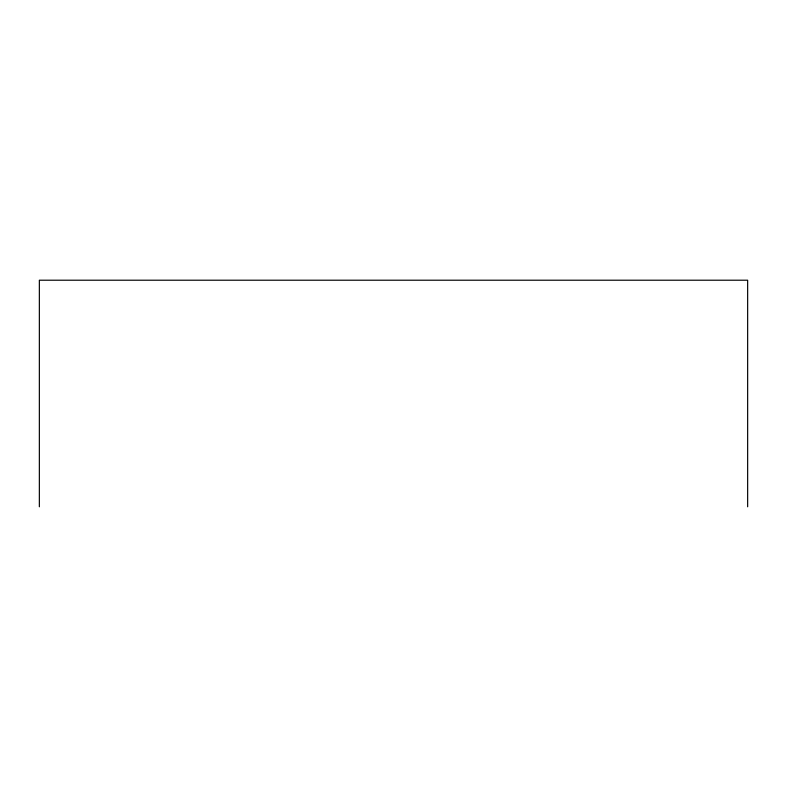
<?xml version="1.0" encoding="UTF-8"?>
<svg xmlns="http://www.w3.org/2000/svg" width="787" height="787" viewBox="0 0 787 787"><rect width="100%" height="100%" fill="white"/><g stroke="black" fill="none" stroke-linecap="round" stroke-linejoin="round"><path stroke-width="1.18" d="M747.65 506.789L747.65 280.211L39.35 280.211L39.35 506.789"/></g></svg>
